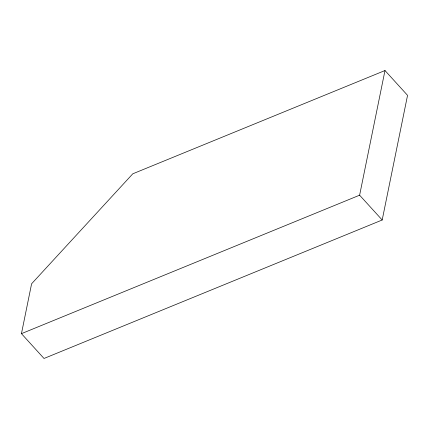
<?xml version="1.0" encoding="UTF-8"?>
<svg xmlns="http://www.w3.org/2000/svg" width="429" height="429" viewBox="0 0 429 429"><rect width="100%" height="100%" fill="white"/><g stroke="black" fill="none" stroke-linecap="round" stroke-linejoin="round"><path stroke-width="0.64" d="M21.45 333.655L31.596 283.794L132.786 173.799L384.985 70.533L407.55 95.345L382.191 219.997L44.015 358.467L21.45 333.655L359.62 195.19L384.985 70.533M359.62 195.19L382.191 219.997"/></g></svg>
